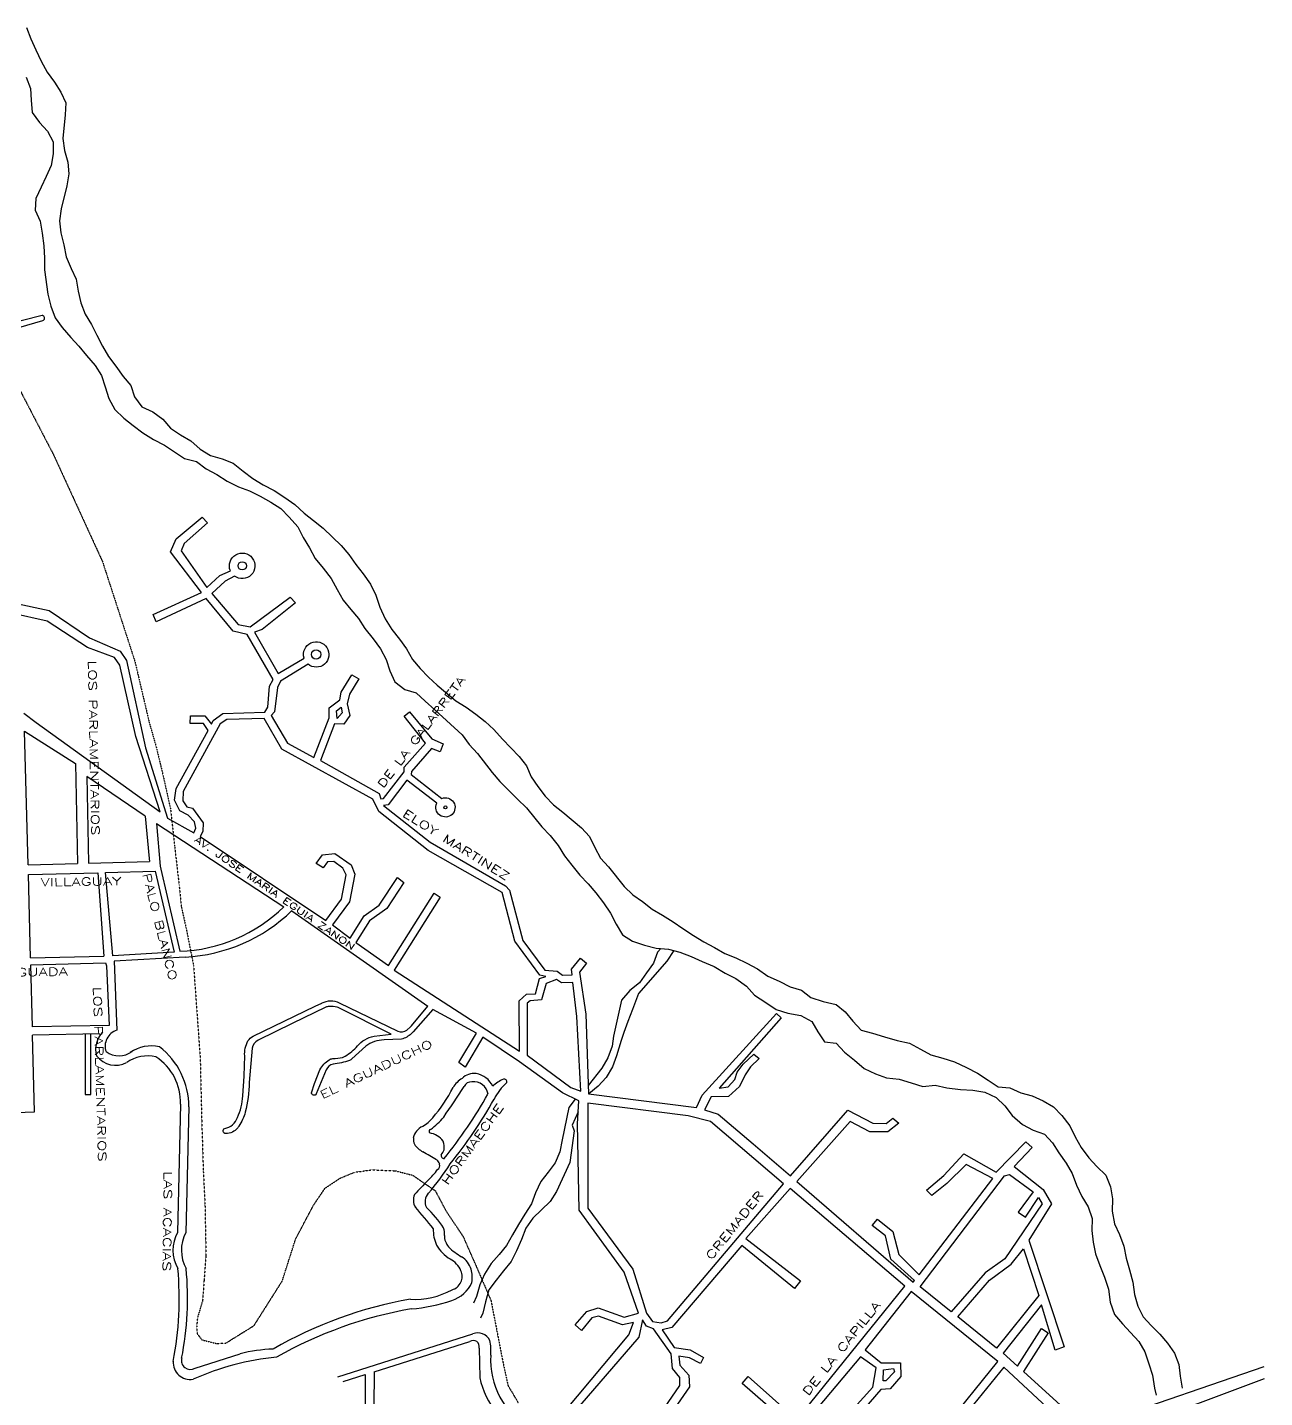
# Model space of a CAD drawing. Header units: millimetres. Extents: x 4374322 to 4409026, y 6503580 to 6534206.
# Drawn here: x 4375477 to 4377023, y 6532438 to 6534150 of the extents above; entities that cross this region are included whole.
import ezdxf

# ---------------------------------------------------------------- set-up
doc = ezdxf.new("R2010")
doc.units = ezdxf.units.MM
doc.linetypes.add('HIDDEN2', pattern=[0.1875, 0.125, -0.0625])
for name, color, linetype in [('CANAL', 252, 'Continuous'), ('LINEA CALLE', 252, 'Continuous'), ('NOMBRE CALLE', 252, 'Continuous'), ('RIO', 252, 'Continuous')]:
    doc.layers.add(name, color=color, linetype=linetype)
doc.styles.add('ROMANS', font='romans')

msp = doc.modelspace()

# ---------------------------------------------------------------- linework, layer by layer
at = {"layer": 'CANAL', "transparency": 33554687}
for p, q in [((4376268.2, 6532998.8), (4376264.1, 6532994.3)), ((4376275.7, 6532983), (4376240.5, 6532942.7)), ((4376259.1, 6532980.3), (4376250.4, 6532968.3)), ((4376264.1, 6532994.3), (4376259.1, 6532980.3)), ((4376284.3, 6532996.3), (4376275.7, 6532983)), ((4376250.4, 6532968.3), (4376241.7, 6532955.7)), ((4376229.4, 6532946.5), (4376219.1, 6532934.4)), ((4376241.7, 6532955.7), (4376229.4, 6532946.5)), ((4376219.1, 6532934.4), (4376209.2, 6532889.3)), ((4376240.5, 6532942.7), (4376232.8, 6532922.7)), ((4376232.8, 6532922.7), (4376226.8, 6532907.7)), ((4376221.8, 6532893.7), (4376218.7, 6532884)), ((4376226.8, 6532907.7), (4376221.8, 6532893.7)), ((4376207.2, 6532876.8), (4376202.1, 6532862.3)), ((4376209.2, 6532889.3), (4376207.2, 6532876.8)), ((4376218.7, 6532884), (4376212.7, 6532864.8)), ((4376202.1, 6532862.3), (4376194.5, 6532849.3)), ((4376212.7, 6532864.8), (4376207.7, 6532850.8)), ((4376194.5, 6532849.3), (4376177.4, 6532827.8)), ((4376207.7, 6532850.8), (4376200.1, 6532837.8)), ((4376189.8, 6532826.7), (4376178.2, 6532817.2)), ((4376200.1, 6532837.8), (4376189.8, 6532826.7)), ((4376161, 6532810.7), (4376153.3, 6532800)), ((4376153.3, 6532800), (4376145.1, 6532759.6)), ((4376164.9, 6532794.7), (4376157.6, 6532778)), ((4376157.6, 6532778), (4376159.9, 6532771)), ((4376145.1, 6532759.6), (4376142.2, 6532744.7)), ((4376159.9, 6532771), (4376154.5, 6532731.6)), ((4376142.2, 6532744.7), (4376136.1, 6532731.2)), ((4376136.1, 6532731.2), (4376127.4, 6532719.2)), ((4376154.5, 6532731.6), (4376138, 6532695.1)), ((4376118.2, 6532707.6), (4376111.6, 6532693.6)), ((4376127.4, 6532719.2), (4376118.2, 6532707.6)), ((4376111.6, 6532693.6), (4376106.6, 6532679.6)), ((4376138, 6532695.1), (4376129.9, 6532682.6)), ((4376106.6, 6532679.6), (4376098.4, 6532667)), ((4376119.1, 6532672.4), (4376108.3, 6532661.8)), ((4376129.9, 6532682.6), (4376119.1, 6532672.4)), ((4376098.4, 6532667), (4376090.3, 6532654)), ((4376108.3, 6532661.8), (4376099.6, 6532649.2)), ((4376082.7, 6532640.9), (4376075.5, 6532627.9)), ((4376090.3, 6532654), (4376082.7, 6532640.9)), ((4376099.6, 6532649.2), (4376094.1, 6532635.2)), ((4376075.5, 6532627.9), (4376066.3, 6532616.3)), ((4376088, 6532621.2), (4376081.4, 6532607.7)), ((4376094.1, 6532635.2), (4376088, 6532621.2)), ((4376056.1, 6532605.2), (4376048, 6532592.1)), ((4376066.3, 6532616.3), (4376056.1, 6532605.2)), ((4376081.4, 6532607.7), (4376071.7, 6532596.1)), ((4376048, 6532592.1), (4376041.9, 6532578.6)), ((4376071.7, 6532596.1), (4376062.5, 6532584.5)), ((4376041.9, 6532578.6), (4376037.9, 6532564.2)), ((4376053.3, 6532572.4), (4376049.3, 6532557.5)), ((4376062.5, 6532584.5), (4376053.3, 6532572.4)), ((4376037.9, 6532564.2), (4376034, 6532555.5)), ((4376049.3, 6532557.5), (4376045.8, 6532543.1)), ((4376045.8, 6532543.1), (4376043.1, 6532536.9))]:
    msp.add_line(p, q, dxfattribs=at)
at = {"layer": 'CANAL', "linetype": 'HIDDEN2', "ltscale": 0.2, "transparency": 33554687}
msp.add_lwpolyline([(4375394.7, 6533836.4), (4375510.2, 6533614.1), (4375570.5, 6533482.5), (4375611.2, 6533357.1), (4375629, 6533281.2), (4375637.3, 6533252.3), (4375646, 6533216.3), (4375655.6, 6533173.2), (4375660.7, 6533127), (4375666.3, 6533078.4), (4375669.1, 6533051.2), (4375675.7, 6533021.3), (4375684.4, 6532977.4), (4375692.7, 6532862.1), (4375694.6, 6532783.5), (4375696.6, 6532720), (4375698.7, 6532677.7), (4375699.9, 6532615.4), (4375697.5, 6532584.2), (4375695.7, 6532559), (4375689.3, 6532537.3), (4375688.3, 6532526.8), (4375689, 6532517.4), (4375694.9, 6532509.8), (4375712.7, 6532505.4), (4375724.6, 6532505.7), (4375760, 6532527.7), (4375795.2, 6532583.3), (4375812, 6532635.9), (4375834.4, 6532678.2), (4375848.7, 6532699.3), (4375867.4, 6532711.8), (4375885.4, 6532719.2), (4375907.2, 6532722.3), (4375936.5, 6532721.1), (4375958.2, 6532715.5), (4375986.3, 6532696.2), (4375999.9, 6532670.7), (4376021.1, 6532639), (4376035.4, 6532606.7), (4376056, 6532558.8), (4376071, 6532481.6), (4376077.3, 6532452.6), (4376089.8, 6532431.5)], dxfattribs=at)
at = {"layer": 'LINEA CALLE', "transparency": 33554687}
for p, q in [((4375551, 6533213.6), (4375553.1, 6533105.4)), ((4375480.8, 6532987), (4375478, 6533091.4)), ((4375564.9, 6533093.5), (4375572.5, 6532989.2)), ((4375574.3, 6533093.7), (4375636.6, 6533095.2)), ((4375583.7, 6532989.8), (4375574.3, 6533093.7)), ((4375574.3, 6533093.7), (4375574.3, 6533093.7)), ((4375636.6, 6533095.2), (4375660.1, 6532994.4)), ((4375643.5, 6533098.1), (4375667.2, 6532995.3)), ((4375574.6, 6532980.7), (4375575.5, 6532977)), ((4375660.1, 6532994.4), (4375583.7, 6532989.8)), ((4375674, 6532988.1), (4375585.1, 6532983.1)), ((4375585.1, 6532983.1), (4375588.5, 6532896.6)), ((4375483.1, 6532900.8), (4375481, 6532978.2)), ((4375575.5, 6532977), (4375578.8, 6532902.7)), ((4375578.8, 6532902.7), (4375483.1, 6532900.8)), ((4375566.8, 6532892.1), (4375483.3, 6532890.5)), ((4375485.8, 6532794.7), (4375483.3, 6532890.5)), ((4375215.8, 6532785.8), (4375485.8, 6532794.7)), ((4375485.6, 6532805.4), (4375485.6, 6532805.4)), ((4376823.4, 6532408.1), (4377022, 6532476.7)), ((4376832.5, 6532390.7), (4377022.5, 6532461.4))]:
    msp.add_line(p, q, dxfattribs=at)
at = {"layer": 'LINEA CALLE', "linetype": 'Continuous', "transparency": 33554687}
msp.add_lwpolyline([(4375449, 6533769.6), (4375496.1, 6533783.4, 0.667943), (4375496.6, 6533789.2, 0.079441), (4375495.2, 6533789.6), (4375447.7, 6533777.5)], format="xyb", dxfattribs=at)
at = {"layer": 'LINEA CALLE', "transparency": 33554687}
for points in [[(4375459.4, 6533430.5), (4375504.2, 6533420.9), (4375554.5, 6533386.8), (4375592.9, 6533370.2), (4375600.5, 6533358.5), (4375624.2, 6533249.3), (4375652, 6533161.5), (4375684.7, 6533143.3), (4375687.3, 6533149.3), (4375685.5, 6533157.1), (4375677.7, 6533165.5), (4375667.4, 6533170.6), (4375660.8, 6533183.9), (4375662.6, 6533198.8), (4375702.8, 6533271.1), (4375696.8, 6533280), (4375680.2, 6533280), (4375680.6, 6533289.6), (4375698.7, 6533289.6), (4375707, 6533279.1), (4375708.8, 6533283.7), (4375721.1, 6533292.4), (4375773.5, 6533293.9), (4375777.4, 6533300.1), (4375779.1, 6533326.4), (4375784, 6533334.7), (4375751.4, 6533391.2), (4375734, 6533395.4), (4375700, 6533436), (4375637.7, 6533406.9), (4375634, 6533416.2), (4375694.4, 6533443.6), (4375655.7, 6533494.5), (4375662.5, 6533510.7), (4375695.1, 6533537.8), (4375702, 6533530.5), (4375672.6, 6533504.6), (4375668.9, 6533495.8), (4375700.9, 6533449.7), (4375717.1, 6533464.6), (4375730.4, 6533470.7, -7.533156), (4375735.5, 6533464.1), (4375723.8, 6533457.6), (4375707.2, 6533442.3), (4375740.3, 6533403.5), (4375755.2, 6533400.5), (4375805.2, 6533437.7), (4375811.6, 6533430.5), (4375770.3, 6533397.4), (4375760.4, 6533394.1), (4375790.2, 6533342.4), (4375822.5, 6533361.7, -6.859564), (4375827.4, 6533354.1), (4375793.2, 6533332.6), (4375789.1, 6533324.8), (4375785.4, 6533294.5), (4375781.4, 6533289.7), (4375801.8, 6533255.3), (4375834.5, 6533237.4), (4375854, 6533286.8), (4375853.8, 6533299.3), (4375867.2, 6533309.5), (4375869, 6533319.2), (4375882.1, 6533340.9), (4375890.8, 6533335.9), (4375879.3, 6533316.4), (4375876.2, 6533304.6), (4375879.5, 6533289.7), (4375872.3, 6533279.2), (4375860.5, 6533279.4), (4375843, 6533233.7), (4375916.1, 6533192.3), (4375918.5, 6533185.7), (4375921.7, 6533186.3), (4375947.6, 6533219.5), (4375947.7, 6533225.2), (4375974, 6533255.4), (4375947.7, 6533288.9), (4375954.3, 6533294.6), (4375982.2, 6533260.7), (4375996.4, 6533254.5), (4375992.4, 6533244.7), (4375981.8, 6533248.8), (4375956.5, 6533220.1), (4375956.4, 6533216.3), (4375994.6, 6533186.3, -5.308553), (4375988.2, 6533180.3), (4375950.8, 6533209.2), (4375927.6, 6533178.4), (4375921.8, 6533177.3), (4375980, 6533131.5), (4376074.3, 6533077.2), (4376079.1, 6533071.7), (4376095.7, 6533008.8), (4376123.4, 6532971.7), (4376138.8, 6532970.4), (4376145.4, 6532965.4), (4376157.3, 6532965.9), (4376156.8, 6532973.1), (4376168, 6532986.7), (4376175.4, 6532980.6), (4376166.8, 6532969.3), (4376174.3, 6532916.6), (4376177.8, 6532817.3), (4376312.9, 6532800.2), (4376319.8, 6532815.5), (4376412.7, 6532917.7), (4376418.7, 6532912.1), (4376341, 6532824.4), (4376352.5, 6532825.8), (4376360.7, 6532835.2), (4376363.7, 6532844.4), (4376371.1, 6532854.2), (4376384.2, 6532866.9), (4376391.1, 6532861.4), (4376380.1, 6532851), (4376373.6, 6532840.8), (4376366.4, 6532826.5), (4376352.9, 6532814), (4376331, 6532813.6), (4376322.6, 6532797.4), (4376339.9, 6532791.8), (4376383.5, 6532754.6), (4376430.1, 6532714.9), (4376502, 6532797), (4376533, 6532780.4), (4376549.6, 6532780.3), (4376558.2, 6532786.6), (4376565.4, 6532780.7), (4376551.9, 6532769.8), (4376529.4, 6532769.6), (4376504.8, 6532782.6), (4376438, 6532707.7), (4376583.5, 6532581.9), (4376585.2, 6532583.8), (4376555.7, 6532610.6), (4376549, 6532639.9), (4376532.2, 6532652.9), (4376538.9, 6532660.8), (4376558.1, 6532645.1), (4376565.4, 6532616.3), (4376590.8, 6532591.2), (4376683, 6532711.5), (4376649.5, 6532728.9), (4376625.7, 6532705), (4376606.9, 6532690), (4376600.3, 6532697), (4376621.7, 6532715.2), (4376646.8, 6532742.4), (4376687.1, 6532719.3), (4376724.1, 6532757.2), (4376732.3, 6532750.3), (4376709.6, 6532726.6), (4376746, 6532697.8), (4376756.2, 6532679.6), (4376728, 6532634.2), (4376772.2, 6532501.1), (4376760.9, 6532497.1), (4376744, 6532553.5), (4376695.9, 6532493.3), (4376714, 6532477.1), (4376743.9, 6532524.1), (4376752.3, 6532518.4), (4376721.2, 6532470.1), (4376772.2, 6532424.1)], [(4375807.2, 6533046), (4375977.1, 6532926.6, -0.060209), (4375977.1, 6532926.6)], [(4375983.4, 6532922.4), (4375958.7, 6532894.5, -0.098863), (4375947.7, 6532886.6, -0.093067), (4375944.2, 6532885.7), (4375922.5, 6532884.5, -0.004308), (4375922.4, 6532884.5, 0.164437), (4375899.5, 6532876.8), (4375882.3, 6532861, -0.09694), (4375879.1, 6532859, -0.067412), (4375858.8, 6532854.3, 0.244869), (4375850.2, 6532847), (4375837.7, 6532817, -0.796876), (4375831.8, 6532818.6), (4375835.5, 6532830.3), (4375842.2, 6532847.3, -0.133756), (4375854, 6532859.8, -0.117427), (4375858.4, 6532861.2, 0.026662), (4375870.5, 6532862.8, 0.096192), (4375874, 6532864.2, 0.065362), (4375889.2, 6532877, -0.171399), (4375909.9, 6532889.2), (4375931.2, 6532891.6), (4375866.1, 6532924.5, 0.060118), (4375863.8, 6532925.3, 0.068111), (4375853.4, 6532926.3, 0.10252), (4375849.5, 6532925.3), (4375807.6, 6532904.9), (4375765.1, 6532884.1, 0.228702), (4375757.6, 6532874.2), (4375753.9, 6532831.4, -0.053222), (4375749, 6532794.3, -0.070961), (4375741.1, 6532776.7, 0.015349), (4375740.8, 6532776.2, -0.047842), (4375739.7, 6532774.6, -0.222052), (4375724.6, 6532767.5, -0.82539), (4375723.4, 6532774.1, 0.279896), (4375739.3, 6532787.6, 0.10016), (4375745.9, 6532814.6), (4375747.6, 6532839.2, 0.017591), (4375747.6, 6532839.9), (4375748.3, 6532864.6, -0.1331), (4375752.3, 6532883.4, -0.088729), (4375758.8, 6532889.2), (4375836.5, 6532926.9), (4375844.5, 6532930.4, 0.016713), (4375845.1, 6532930.7, -0.23902), (4375866.3, 6532931.1), (4375939.8, 6532895.5, 0.298444), (4375950.7, 6532896.9), (4375955.6, 6532901.1, 0.040895), (4375956.7, 6532902.2), (4375977.1, 6532926.6)], [(4376149.2, 6532421.4), (4376228.3, 6532516.3), (4376234, 6532531.5), (4376220.2, 6532528.5), (4376190.5, 6532539.4), (4376181.8, 6532537.5), (4376169.3, 6532521.5), (4376161.3, 6532528.6), (4376175.6, 6532545.4), (4376190.1, 6532550), (4376222.6, 6532538.3), (4376240.4, 6532543.2), (4376222.5, 6532594.6), (4376166.1, 6532672), (4376164, 6532779.9), (4376165.8, 6532808.4), (4376145.2, 6532818.3), (4376145.2, 6532818.3), (4376091.6, 6532857.2), (4376045.9, 6532888.1), (4376023.7, 6532850.5), (4376015.7, 6532856.4), (4376037.9, 6532892.9), (4375983.4, 6532922.4, 2.839545), (4375983.4, 6532922.4)]]:
    msp.add_lwpolyline(points, format="xyb", dxfattribs=at)
for points in [[(4375472.2, 6533292.9), (4375487.8, 6533281.3), (4375642.6, 6533169.7), (4375612.3, 6533263.7), (4375592.4, 6533352.8), (4375585.5, 6533362.3), (4375551.9, 6533374.8), (4375501.7, 6533407.9), (4375457.1, 6533417.6)], [(4375863.8, 6533286.2), (4375863.1, 6533295.8), (4375868.8, 6533300.1), (4375870, 6533293.1), (4375863.8, 6533286.2)], [(4375477.7, 6533103.3), (4375473.3, 6533270.3), (4375536.9, 6533230.1), (4375539.4, 6533105)], [(4375624, 6533164.3), (4375551, 6533213.6)], [(4375624, 6533164.3), (4375628.9, 6533111.1), (4375629.5, 6533107.6)], [(4375638.1, 6533154.8), (4375642.9, 6533101.6), (4375643.5, 6533098.1)], [(4375638.1, 6533154.8), (4375797, 6533050.9)], [(4375477.7, 6533103.3), (4375539.4, 6533105)], [(4375553.1, 6533105.4), (4375629.5, 6533107.6)], [(4375478, 6533091.4), (4375564.9, 6533093.5)], [(4375480.8, 6532987), (4375572.5, 6532989.2)], [(4375481, 6532978.2), (4375574.6, 6532980.7)], [(4376101.3, 6532865.4), (4376155.6, 6532825.3), (4376168.2, 6532820.7), (4376163.4, 6532914), (4376158.1, 6532956.1), (4376143.9, 6532955.8), (4376138, 6532959.9), (4376124.8, 6532955.1), (4376119.1, 6532934.7), (4376104.9, 6532933.5), (4376101.4, 6532930.4), (4376101.3, 6532865.4)], [(4375668.1, 6532804.2), (4375664.4, 6532644.1)], [(4375678.5, 6532800.8), (4375674.8, 6532643.8)], [(4376592.3, 6532576.1), (4376697.4, 6532714.7), (4376703.8, 6532716.3), (4376733.5, 6532694.7), (4376714.8, 6532669.4), (4376723.7, 6532663.1), (4376739.9, 6532687.8), (4376744.5, 6532679.7), (4376697.9, 6532611.2), (4376673.5, 6532593.4), (4376631, 6532544.7), (4376592.3, 6532576.1)], [(4376431.6, 6532401.4), (4376370, 6532455.5), (4376377.5, 6532464.2), (4376438.3, 6532410.1), (4376572.9, 6532577.1), (4376429.8, 6532698.8), (4376374.4, 6532636.4), (4376442.7, 6532583.5), (4376435.1, 6532574.2), (4376369.4, 6532627.8), (4376281.8, 6532525.1), (4376270, 6532522.2), (4376284.9, 6532500.1), (4376305, 6532497.4), (4376321.5, 6532487.8), (4376317.8, 6532480.4), (4376303.9, 6532487.2), (4376290.9, 6532489.3), (4376291.9, 6532478.1), (4376303.1, 6532465.9), (4376304, 6532451.3), (4376263.6, 6532392.9)], [(4376639.2, 6532538.5), (4376679, 6532584.3), (4376706, 6532604.2), (4376721.1, 6532623.5), (4376740.6, 6532565.4), (4376687.4, 6532499.3), (4376639.2, 6532538.5)], [(4376553.3, 6532314.7), (4376689.2, 6532482.9), (4376581, 6532570.1), (4376523.6, 6532497.4), (4376543.4, 6532481.1), (4376567.5, 6532481.1), (4376567.9, 6532464), (4376554.6, 6532448.6), (4376543.1, 6532447.9), (4376477, 6532371.2)], [(4376252.9, 6532395.8), (4376292, 6532452.7), (4376292.1, 6532463), (4376282.9, 6532474.2), (4376281.2, 6532492.2), (4376259.2, 6532523.4), (4376250.4, 6532527), (4376245.5, 6532535), (4376240.8, 6532513.2), (4376159.1, 6532418.5)], [(4375864.5, 6532463.7), (4376033.3, 6532517.3)], [(4375909.9, 6532470), (4376029.4, 6532507.8)], [(4375686.3, 6532474.5), (4375742.8, 6532492.5)], [(4376041.1, 6532499.5), (4376041.9, 6532462.6)], [(4376455.6, 6532365), (4376533.2, 6532450.6), (4376537.2, 6532474.9), (4376517.7, 6532488.5), (4376411.7, 6532362.7)], [(4375871.2, 6532457.7), (4375898.9, 6532466.5)], [(4375898.9, 6532466.5), (4375899.4, 6532391.1)], [(4375909.9, 6532470), (4375909.2, 6532382.6)], [(4376545.9, 6532458.6), (4376546.3, 6532472.3), (4376558.9, 6532473.9), (4376560.1, 6532470), (4376549.5, 6532458.6), (4376545.9, 6532458.6)], [(4376750.9, 6532425.5), (4376696.6, 6532475.8), (4376561.5, 6532309.2)]]:
    msp.add_lwpolyline(points, dxfattribs=at)
for points in [[(4375849.6, 6533033.9), (4375869.1, 6533060.6), (4375875.1, 6533090.9), (4375871.1, 6533099.1), (4375859.5, 6533107.3), (4375851.8, 6533107), (4375846.2, 6533099.6), (4375837.8, 6533105), (4375845.7, 6533115.9), (4375861, 6533117.5), (4375881.4, 6533103.5), (4375885.7, 6533091.6), (4375879.2, 6533057), (4375857.8, 6533028.4), (4375880.1, 6533011.8), (4375897.4, 6533039.7), (4375916.2, 6533053), (4375939.1, 6533087.3), (4375947, 6533081.4), (4375925.8, 6533048.9), (4375904.1, 6533033.3), (4375887.1, 6533006.4), (4375927.8, 6532977.7), (4375984.9, 6533067.8), (4375992.6, 6533062.8), (4375934.9, 6532971.9), (4376091.6, 6532870.7), (4376091.3, 6532933.4), (4376100.3, 6532941.8), (4376111.6, 6532942), (4376116.5, 6532961.3), (4376124.7, 6532963.8), (4376117, 6532965.3), (4376085.7, 6533008.1), (4376069.8, 6533068.7), (4375977.7, 6533121.4), (4375915.8, 6533169.9), (4375908.3, 6533185.5), (4375794.8, 6533247.8), (4375772.8, 6533286), (4375725.8, 6533284.7), (4375717.7, 6533279.3), (4375671.6, 6533194.8), (4375671.2, 6533183.2), (4375676, 6533175.9), (4375683.1, 6533174), (4375696.5, 6533155.6), (4375695.8, 6533145.1), (4375692.7, 6533138.7)], [(4376177.2, 6532805.5), (4376177.2, 6532674.5), (4376233.4, 6532598.3), (4376250.2, 6532543.2), (4376257.8, 6532532.9), (4376268.5, 6532531.3), (4376276.4, 6532533.5), (4376421.5, 6532704.9), (4376330.4, 6532782.6), (4376302.4, 6532789.6)]]:
    msp.add_lwpolyline(points, close=True, dxfattribs=at)
at = {"layer": 'LINEA CALLE', "linetype": 'Continuous', "transparency": 33554687}
msp.add_lwpolyline([(4375548.9, 6532891.7), (4375548.9, 6532816.4), (4375555.9, 6532816.4), (4375555.9, 6532891.9)], dxfattribs=at)
at = {"layer": 'LINEA CALLE', "transparency": 33554687}
for centre, radius in [((4375745.2, 6533476.9), 5.16), ((4375837.5, 6533366.2), 5.83), ((4375999.1, 6533175.1), 1.87)]:
    msp.add_circle(centre, radius, dxfattribs=at)
for centre, radius, start, end in [((4375661, 6533189), 193.8, 271.8351, 314.5672), ((4375663.7, 6533194), 206.1, 272.8483, 314.1258), ((4375592.9, 6532872.9), 30.8, 135.7053, 195.1906), ((4375594.6, 6532876.8), 20.7, 107.115, 199.3732), ((4375631.6, 6532831), 46, 77.1669, 124.7884), ((4375586.9, 6532882.6), 29.7, 216.929, 297.9534), ((4375591.1, 6532891.3), 26.7, 233.1966, 308.1486), ((4375627.1, 6532818.6), 46, 77.1669, 124.7884), ((4375599.3, 6532806.1), 68.9, 358.4484, 56.4925), ((4375584.9, 6532801.6), 93.6, 359.5104, 52.5388), ((4376034.8, 6532821.8), 20.9, 82.7346, 135.4577), ((4376032.7, 6532814.8), 28.1, 24.7813, 80.4415), ((4375839.8, 6532910.8), 189.3, 319.2526, 333.1022), ((4373379.7, 6534571.9), 3167.3, 325.7249, 326.5539), ((4376038.9, 6532806.2), 35.8, 122.1424, 147.8874), ((4376031.4, 6532822.7), 9.51, 85.0837, 158.6497), ((4376034.1, 6532813.9), 18.5, 9.6092, 95.8444), ((4376092.2, 6532790.9), 49.3, 114.8266, 133.6215), ((4376119, 6532781.7), 65.7, 131.0666, 154.1913), ((4376072.1, 6532829.9), 5.78, 58.4088, 95.7939), ((4376069.9, 6532831.9), 6.03, 353.695, 28.8627), ((4375531.2, 6533111.4), 598.5, 321.1794, 330.5322), ((4375538.8, 6533104.8), 598.5, 321.1794, 330.5322), ((4375979.5, 6532757.5), 21.1, 115.6459, 167.0398), ((4375948.2, 6532816.1), 45.4, 299.291, 320.5397), ((4375926, 6532847.7), 92.6, 306.0375, 320.0188), ((4375978.9, 6532761.6), 19.9, 177.93, 201.8757), ((4375981.3, 6532770.2), 2.75, 107.6834, 223.7686), ((4375975.5, 6532742.7), 25.9, 36.3009, 81.4098), ((4375965.2, 6532748.8), 32.5, 356.9886, 16.4472), ((4375982, 6532768.1), 25.7, 212.8904, 244.4839), ((4375540.4, 6532009.2), 852.4, 58.3139, 59.6693), ((4375997.8, 6532740.2), 4.05, 165.7234, 264.9395), ((4375976.2, 6532756.5), 23.4, 319.1743, 336.2351), ((4375926.5, 6532766.9), 76.8, 311.0514, 324.8701), ((4375731.1, 6532905.3), 325.5, 319.2815, 327.3301), ((4375982.9, 6532726.8), 9.39, 15.9935, 55.6237), ((4375985.8, 6532727.8), 6.26, 303.9653, 14.0287), ((4376475.7, 6532219), 699.1, 135.5073, 137.485), ((4375976.9, 6532684.7), 17.9, 157.9725, 210.6355), ((4375989, 6532682.4), 15.4, 137.0404, 207.5184), ((4375389.4, 6532175.7), 759.8, 38.5011, 41.1449), ((4375859.8, 6532557.1), 165.4, 34.0468, 45.623), ((4375704.8, 6532621.9), 46.1, 151.2988, 209.7509), ((4375715.3, 6532621.7), 46.1, 151.2988, 209.7509), ((4376026.5, 6532646.7), 42.6, 177.2709, 205.6809), ((4375977.3, 6532642.8), 20.7, 353.3018, 19.5424), ((4376018.1, 6532639.7), 20.3, 178.0139, 222.4854), ((4376027.2, 6532649.5), 44.5, 208.5386, 240.1993), ((4376054.4, 6532676.6), 72.1, 224.6544, 240.7493), ((4375990.8, 6532584.3), 30.1, 23.1769, 61.6046), ((4376001.9, 6532587.9), 31.1, 18.9654, 56.1483), ((4375245.5, 6532561.7), 421, 349.2169, 5.0845), ((4375287.8, 6532562.2), 389.1, 348.8272, 5.3983), ((4376002.6, 6532589.1), 17.4, 285.8469, 23.9417), ((4375992.5, 6532587.5), 40.2, 351.3832, 15.0693), ((4375959.9, 6532660.6), 100.2, 267.3394, 298.2664), ((4375995.6, 6532597.5), 40, 286.5706, 336.4944), ((4376047, 6532040.3), 528.3, 99.9986, 119.8972), ((4375938.5, 6532761.3), 213.5, 274.7781, 288.7155), ((4376048, 6532028.3), 528.3, 99.9986, 119.4621), ((4376039.5, 6532501.9), 16.6, 25.3281, 111.6672), ((4376033.8, 6532501.5), 7.59, 344.7726, 125.1032), ((4375997.7, 6532496), 58.3, 354.9745, 12.9166), ((4375680.3, 6532481.7), 21.4, 176.4822, 279.3437), ((4375680.4, 6532484), 11.2, 163.3608, 302.0865), ((4375816.7, 6532170.5), 319, 95.1332, 114.6113), ((4375788.8, 6532312.5), 185.8, 91.6022, 104.3494), ((4376154.7, 6532484.8), 99.1, 176.4836, 239.3139), ((4376143.9, 6532484.5), 104.3, 192.1396, 246.1426)]:
    msp.add_arc(centre, radius, start, end, dxfattribs=at)
at = {"layer": 'RIO', "transparency": 33554687}
for p, q in [((4375475.9, 6534149.6), (4375481.1, 6534135.5)), ((4375481.1, 6534135.5), (4375487.2, 6534121.5)), ((4375487.2, 6534121.5), (4375493.9, 6534107.5)), ((4375493.9, 6534107.5), (4375501.6, 6534093.5)), ((4375501.6, 6534093.5), (4375510.7, 6534081.1)), ((4375475.4, 6534087.3), (4375480.5, 6534073.3)), ((4375510.7, 6534081.1), (4375518.8, 6534068.7)), ((4375480.5, 6534073.3), (4375481.6, 6534058.5)), ((4375481.6, 6534058.5), (4375482.7, 6534043.3)), ((4375518.8, 6534068.7), (4375525, 6534055.2)), ((4375482.7, 6534043.3), (4375491.8, 6534030.9)), ((4375525, 6534055.2), (4375524, 6534040.3)), ((4375491.8, 6534030.9), (4375501.9, 6534020.1)), ((4375524, 6534040.3), (4375521.1, 6534010.6)), ((4375501.9, 6534020.1), (4375509.1, 6534006.6)), ((4375509.1, 6534006.6), (4375509.2, 6533991.8)), ((4375521.1, 6534010.6), (4375523.2, 6533995.9)), ((4375509.2, 6533991.8), (4375506.7, 6533976.9)), ((4375523.2, 6533995.9), (4375527.4, 6533981.3)), ((4375506.7, 6533976.9), (4375500.1, 6533963.4)), ((4375527.4, 6533981.3), (4375528.5, 6533966.6)), ((4375500.1, 6533963.4), (4375494, 6533949.9)), ((4375528.5, 6533966.6), (4375526, 6533951.7)), ((4375494, 6533949.9), (4375487.4, 6533935.9)), ((4375526, 6533951.7), (4375519, 6533922.9)), ((4375487.4, 6533935.9), (4375486.5, 6533921.1)), ((4375486.5, 6533921.1), (4375492.6, 6533907.5)), ((4375519, 6533922.9), (4375517, 6533908)), ((4375492.6, 6533907.5), (4375495.3, 6533892.3)), ((4375517, 6533908), (4375518.7, 6533892.8)), ((4375495.3, 6533892.3), (4375497.4, 6533876.6)), ((4375518.7, 6533892.8), (4375522.3, 6533878.1)), ((4375497.4, 6533876.6), (4375498, 6533861.4)), ((4375522.3, 6533878.1), (4375525.4, 6533862.9)), ((4375498, 6533861.4), (4375498.1, 6533846.6)), ((4375525.4, 6533862.9), (4375531.6, 6533848.4)), ((4375498.1, 6533846.6), (4375502.4, 6533816.1)), ((4375531.6, 6533848.4), (4375537.8, 6533834.9)), ((4375537.8, 6533834.9), (4375540.4, 6533820.2)), ((4375540.4, 6533820.2), (4375543.5, 6533805.5)), ((4375502.4, 6533816.1), (4375506, 6533801.5)), ((4375506, 6533801.5), (4375511.7, 6533786.9)), ((4375543.5, 6533805.5), (4375549.1, 6533791.5)), ((4375511.7, 6533786.9), (4375520.3, 6533774.5)), ((4375549.1, 6533791.5), (4375556.8, 6533778.5)), ((4375520.3, 6533774.5), (4375531, 6533762.2)), ((4375556.8, 6533778.5), (4375563.4, 6533765)), ((4375531, 6533762.2), (4375541.1, 6533751.4)), ((4375541.1, 6533751.4), (4375550.7, 6533739.5)), ((4375563.4, 6533765), (4375570.6, 6533751.5)), ((4375570.6, 6533751.5), (4375578.2, 6533738.6)), ((4375550.7, 6533739.5), (4375561.3, 6533727.2)), ((4375578.2, 6533738.6), (4375587.3, 6533726.2)), ((4375561.3, 6533727.2), (4375569.5, 6533714.8)), ((4375587.3, 6533726.2), (4375596.5, 6533713.3)), ((4375569.5, 6533714.8), (4375574.1, 6533700.7)), ((4375574.1, 6533700.7), (4375578.7, 6533686.1)), ((4375596.5, 6533713.3), (4375606.1, 6533702)), ((4375606.1, 6533702), (4375610.7, 6533687.9)), ((4375578.7, 6533686.1), (4375585.9, 6533672.1)), ((4375610.7, 6533687.9), (4375619.9, 6533675.5)), ((4375585.9, 6533672.1), (4375597.5, 6533661.3)), ((4375619.9, 6533675.5), (4375633.4, 6533669.4)), ((4375633.4, 6533669.4), (4375645.9, 6533660.2)), ((4375597.5, 6533661.3), (4375609.1, 6533652.1)), ((4375609.1, 6533652.1), (4375621.2, 6533642.9)), ((4375645.9, 6533660.2), (4375655.5, 6533648.9)), ((4375655.5, 6533648.9), (4375668.1, 6533640.7)), ((4375621.2, 6533642.9), (4375634.2, 6533634.7)), ((4375634.2, 6533634.7), (4375648.2, 6533627.7)), ((4375668.1, 6533640.7), (4375681.1, 6533633)), ((4375681.1, 6533633), (4375692.7, 6533622.8)), ((4375648.2, 6533627.7), (4375660.8, 6533619.5)), ((4375660.8, 6533619.5), (4375673.3, 6533610.8)), ((4375692.7, 6533622.8), (4375705.7, 6533614.6)), ((4375705.7, 6533614.6), (4375720.2, 6533610.6)), ((4375673.3, 6533610.8), (4375688.2, 6533607.3)), ((4375688.2, 6533607.3), (4375700.3, 6533598.1)), ((4375700.3, 6533598.1), (4375713.3, 6533591)), ((4375720.2, 6533610.6), (4375734.1, 6533605.1)), ((4375734.1, 6533605.1), (4375746.2, 6533595.3)), ((4375713.3, 6533591), (4375726.3, 6533582.8)), ((4375726.3, 6533582.8), (4375740.4, 6533575.7)), ((4375746.2, 6533595.3), (4375758.3, 6533586.1)), ((4375758.3, 6533586.1), (4375771.3, 6533578)), ((4375740.4, 6533575.7), (4375754.3, 6533570.7)), ((4375754.3, 6533570.7), (4375767.8, 6533564.1)), ((4375767.8, 6533564.1), (4375780.8, 6533556.4)), ((4375771.3, 6533578), (4375785.3, 6533570.9)), ((4375785.3, 6533570.9), (4375798.4, 6533562.2)), ((4375798.4, 6533562.2), (4375811, 6533553.5)), ((4375780.8, 6533556.4), (4375793.4, 6533548.3)), ((4375793.4, 6533548.3), (4375804, 6533537.5)), ((4375811, 6533553.5), (4375822.6, 6533542.8)), ((4375804, 6533537.5), (4375814.6, 6533525.6)), ((4375822.6, 6533542.8), (4375834.1, 6533533.6)), ((4375834.1, 6533533.6), (4375846.2, 6533523.8)), ((4375814.6, 6533525.6), (4375821.2, 6533512.1)), ((4375821.2, 6533512.1), (4375829.4, 6533499.2)), ((4375846.2, 6533523.8), (4375857.9, 6533512.6)), ((4375857.9, 6533512.6), (4375869, 6533502.3)), ((4375829.4, 6533499.2), (4375836.5, 6533486.2)), ((4375869, 6533502.3), (4375878.6, 6533491)), ((4375836.5, 6533486.2), (4375846.2, 6533473.9)), ((4375878.6, 6533491), (4375887.2, 6533478.5)), ((4375887.2, 6533478.5), (4375896.3, 6533466.7)), ((4375846.2, 6533473.9), (4375856.3, 6533461)), ((4375856.3, 6533461), (4375864, 6533447.5)), ((4375896.3, 6533466.7), (4375905.5, 6533453.8)), ((4375864, 6533447.5), (4375871.2, 6533434.1)), ((4375905.5, 6533453.8), (4375912.1, 6533440.3)), ((4375871.2, 6533434.1), (4375880.8, 6533422.2)), ((4375912.1, 6533440.3), (4375917.3, 6533425.2)), ((4375917.3, 6533425.2), (4375924, 6533410.7)), ((4375880.8, 6533422.2), (4375890.4, 6533410.9)), ((4375890.4, 6533410.9), (4375898.5, 6533398.4)), ((4375924, 6533410.7), (4375932.1, 6533397.2)), ((4375898.5, 6533398.4), (4375908.7, 6533385.6)), ((4375932.1, 6533397.2), (4375941.8, 6533385.4)), ((4375908.7, 6533385.6), (4375917.8, 6533373.2)), ((4375917.8, 6533373.2), (4375925, 6533359.7)), ((4375941.8, 6533385.4), (4375950.4, 6533373)), ((4375925, 6533359.7), (4375929.6, 6533345.6)), ((4375950.4, 6533373), (4375958, 6533360)), ((4375958, 6533360), (4375967.7, 6533348.7)), ((4375929.6, 6533345.6), (4375935.7, 6533332.1)), ((4375967.7, 6533348.7), (4375977.8, 6533337.8)), ((4375935.7, 6533332.1), (4375948.3, 6533322.4)), ((4375948.3, 6533322.4), (4375962.7, 6533318.4)), ((4375977.8, 6533337.8), (4375988.8, 6533327.6)), ((4375988.8, 6533327.6), (4376012, 6533308.1)), ((4375962.7, 6533318.4), (4375973.9, 6533307.6)), ((4375973.9, 6533307.6), (4375986, 6533296.9)), ((4376012, 6533308.1), (4376025, 6533300.4)), ((4375986, 6533296.9), (4376019.8, 6533265.6)), ((4376025, 6533300.4), (4376037.1, 6533291.7)), ((4376037.1, 6533291.7), (4376048.6, 6533282.5)), ((4376048.6, 6533282.5), (4376059.7, 6533272.3)), ((4376059.7, 6533272.3), (4376070.4, 6533260.4)), ((4376019.8, 6533265.6), (4376028.9, 6533253.7)), ((4376028.9, 6533253.7), (4376039, 6533242.4)), ((4376070.4, 6533260.4), (4376081, 6533249.6)), ((4376039, 6533242.4), (4376057.3, 6533218.6)), ((4376081, 6533249.6), (4376091.1, 6533238.8)), ((4376091.1, 6533238.8), (4376100.2, 6533226.9)), ((4376100.2, 6533226.9), (4376106.3, 6533213.4)), ((4376057.3, 6533218.6), (4376066.9, 6533207.3)), ((4376066.9, 6533207.3), (4376078.5, 6533196)), ((4376106.3, 6533213.4), (4376114.5, 6533201)), ((4376078.5, 6533196), (4376089.1, 6533185.2)), ((4376089.1, 6533185.2), (4376100.2, 6533174.4)), ((4376114.5, 6533201), (4376123.6, 6533189.1)), ((4376123.6, 6533189.1), (4376134.2, 6533178.3)), ((4376100.2, 6533174.4), (4376119.5, 6533150.7)), ((4376134.2, 6533178.3), (4376145.7, 6533169.1)), ((4376145.7, 6533169.1), (4376168.9, 6533149.6)), ((4376119.5, 6533150.7), (4376130.1, 6533139.9)), ((4376130.1, 6533139.9), (4376139.8, 6533127.6)), ((4376168.9, 6533149.6), (4376179, 6533138.8)), ((4376179, 6533138.8), (4376185.7, 6533124.8)), ((4376139.8, 6533127.6), (4376147.9, 6533114.6)), ((4376185.7, 6533124.8), (4376192.8, 6533111.8)), ((4376147.9, 6533114.6), (4376157, 6533102.7)), ((4376157, 6533102.7), (4376167.2, 6533090.4)), ((4376192.8, 6533111.8), (4376202.9, 6533101)), ((4376202.9, 6533101), (4376222.2, 6533076.3)), ((4376167.2, 6533090.4), (4376177.3, 6533079.6)), ((4376177.3, 6533079.6), (4376186.9, 6533068.2)), ((4376186.9, 6533068.2), (4376196.5, 6533055.9)), ((4376222.2, 6533076.3), (4376233.3, 6533066)), ((4376233.3, 6533066), (4376245.3, 6533057.3)), ((4376196.5, 6533055.9), (4376205.2, 6533043)), ((4376245.3, 6533057.3), (4376257.4, 6533048.1)), ((4376257.4, 6533048.1), (4376270.4, 6533040.4)), ((4376205.2, 6533043), (4376212.4, 6533029)), ((4376270.4, 6533040.4), (4376283.5, 6533032.3)), ((4376283.5, 6533032.3), (4376295.5, 6533023.6)), ((4376212.4, 6533029), (4376220.5, 6533016)), ((4376220.5, 6533016), (4376233, 6533007.9)), ((4376295.5, 6533023.6), (4376309.1, 6533014.9)), ((4376309.1, 6533014.9), (4376322.1, 6533007.3)), ((4376233, 6533007.9), (4376248, 6533002.8)), ((4376248, 6533002.8), (4376262.4, 6532999.3)), ((4376262.4, 6532999.3), (4376277.7, 6532997.9)), ((4376277.7, 6532997.9), (4376292.1, 6532994.4)), ((4376322.1, 6533007.3), (4376335.1, 6533000.2)), ((4376335.1, 6533000.2), (4376348.1, 6532992.5)), ((4376292.1, 6532994.4), (4376306.1, 6532988.8)), ((4376306.1, 6532988.8), (4376320, 6532982.7)), ((4376320, 6532982.7), (4376335, 6532976.2)), ((4376348.1, 6532992.5), (4376362.1, 6532987)), ((4376362.1, 6532987), (4376375.6, 6532980.4)), ((4376375.6, 6532980.4), (4376389.1, 6532973.2)), ((4376335, 6532976.2), (4376348.6, 6532968.1)), ((4376348.6, 6532968.1), (4376362.1, 6532961.5)), ((4376389.1, 6532973.2), (4376401.7, 6532964.1)), ((4376401.7, 6532964.1), (4376416.2, 6532958)), ((4376362.1, 6532961.5), (4376375.2, 6532951.8)), ((4376375.2, 6532951.8), (4376385.3, 6532940.5)), ((4376416.2, 6532958), (4376429.7, 6532950.9)), ((4376429.7, 6532950.9), (4376444.1, 6532946.9)), ((4376444.1, 6532946.9), (4376455.7, 6532937.6)), ((4376385.3, 6532940.5), (4376399.4, 6532931.3)), ((4376399.4, 6532931.3), (4376412.5, 6532922.7)), ((4376455.7, 6532937.6), (4376471.1, 6532932.6)), ((4376471.1, 6532932.6), (4376487.1, 6532928.7)), ((4376487.1, 6532928.7), (4376498.6, 6532919.5)), ((4376412.5, 6532922.7), (4376426.9, 6532918.1)), ((4376426.9, 6532918.1), (4376443.3, 6532915.2)), ((4376443.3, 6532915.2), (4376456.8, 6532907.6)), ((4376498.6, 6532919.5), (4376508.2, 6532908.1)), ((4376456.8, 6532907.6), (4376464.5, 6532894.7)), ((4376464.5, 6532894.7), (4376472.6, 6532882.2)), ((4376508.2, 6532908.1), (4376518.3, 6532896.8)), ((4376518.3, 6532896.8), (4376532.7, 6532892.8)), ((4376472.6, 6532882.2), (4376487.4, 6532880.3)), ((4376487.4, 6532880.3), (4376497.5, 6532869.4)), ((4376532.7, 6532892.8), (4376547.7, 6532888.3)), ((4376547.7, 6532888.3), (4376563.6, 6532883.8)), ((4376563.6, 6532883.8), (4376579, 6532880.3)), ((4376579, 6532880.3), (4376592.6, 6532873.2)), ((4376497.5, 6532869.4), (4376510.2, 6532859.2)), ((4376592.6, 6532873.2), (4376605.6, 6532866.1)), ((4376605.6, 6532866.1), (4376620.5, 6532861.6)), ((4376620.5, 6532861.6), (4376634.9, 6532857)), ((4376510.2, 6532859.2), (4376522.3, 6532849)), ((4376522.3, 6532849), (4376536.3, 6532842.4)), ((4376536.3, 6532842.4), (4376550.2, 6532837.4)), ((4376634.9, 6532857), (4376650, 6532850)), ((4376650, 6532850), (4376664, 6532842.9)), ((4376664, 6532842.9), (4376677, 6532834.2)), ((4376550.2, 6532837.4), (4376566.1, 6532835.4)), ((4376566.1, 6532835.4), (4376581, 6532830.9)), ((4376581, 6532830.9), (4376595.4, 6532826.4)), ((4376595.4, 6532826.4), (4376611.1, 6532828.1)), ((4376611.1, 6532828.1), (4376625.5, 6532824.5)), ((4376677, 6532834.2), (4376689.6, 6532826.1)), ((4376689.6, 6532826.1), (4376704.4, 6532824.6)), ((4376625.5, 6532824.5), (4376642.4, 6532822.7)), ((4376642.4, 6532822.7), (4376658.2, 6532821.8)), ((4376658.2, 6532821.8), (4376673.1, 6532819.3)), ((4376673.1, 6532819.3), (4376687.1, 6532812.7)), ((4376687.1, 6532812.7), (4376698.1, 6532802.4)), ((4376704.4, 6532824.6), (4376717.9, 6532818.5)), ((4376717.9, 6532818.5), (4376732.3, 6532814.5)), ((4376732.3, 6532814.5), (4376745.7, 6532808.4)), ((4376745.7, 6532808.4), (4376758.8, 6532800.8)), ((4376698.1, 6532802.4), (4376707.3, 6532790.1)), ((4376758.8, 6532800.8), (4376769.4, 6532790)), ((4376707.3, 6532790.1), (4376719.9, 6532778.8)), ((4376719.9, 6532778.8), (4376733.5, 6532771.7)), ((4376769.4, 6532790), (4376779, 6532777.1)), ((4376779, 6532777.1), (4376785.7, 6532763.6)), ((4376733.5, 6532771.7), (4376747.4, 6532766.7)), ((4376747.4, 6532766.7), (4376757.5, 6532755.8)), ((4376785.7, 6532763.6), (4376793.3, 6532750.1)), ((4376757.5, 6532755.8), (4376765.6, 6532743.4)), ((4376765.6, 6532743.4), (4376774.8, 6532730.5)), ((4376793.3, 6532750.1), (4376803, 6532737.2)), ((4376774.8, 6532730.5), (4376781.9, 6532717.5)), ((4376803, 6532737.2), (4376813.1, 6532726.4)), ((4376813.1, 6532726.4), (4376824.2, 6532715.7)), ((4376781.9, 6532717.5), (4376787.6, 6532703)), ((4376824.2, 6532715.7), (4376829.9, 6532701.1)), ((4376787.6, 6532703), (4376794.2, 6532689)), ((4376794.2, 6532689), (4376801.9, 6532676)), ((4376829.9, 6532701.1), (4376832.5, 6532685.9)), ((4376801.9, 6532676), (4376807, 6532661.4)), ((4376832.5, 6532685.9), (4376832.1, 6532670.6)), ((4376807, 6532661.4), (4376806.6, 6532646.6)), ((4376832.1, 6532670.6), (4376834.8, 6532654.9)), ((4376834.8, 6532654.9), (4376841.4, 6532641.4)), ((4376806.6, 6532646.6), (4376808.2, 6532631.9)), ((4376841.4, 6532641.4), (4376846.6, 6532626.8)), ((4376808.2, 6532631.9), (4376811.3, 6532617.2)), ((4376846.6, 6532626.8), (4376849.7, 6532612.1)), ((4376811.3, 6532617.2), (4376816.5, 6532602.7)), ((4376816.5, 6532602.7), (4376822.7, 6532588.1)), ((4376849.7, 6532612.1), (4376853.8, 6532597.5)), ((4376822.7, 6532588.1), (4376827.3, 6532573)), ((4376853.8, 6532597.5), (4376858, 6532581.9)), ((4376827.3, 6532573), (4376829.5, 6532556.8)), ((4376858, 6532581.9), (4376860.1, 6532566.7)), ((4376829.5, 6532556.8), (4376835.2, 6532541.7)), ((4376860.1, 6532566.7), (4376864.3, 6532552)), ((4376864.3, 6532552), (4376870.9, 6532538.5)), ((4376835.2, 6532541.7), (4376844.8, 6532529.9)), ((4376870.9, 6532538.5), (4376881, 6532527.7)), ((4376844.8, 6532529.9), (4376854.9, 6532519)), ((4376854.9, 6532519), (4376865.5, 6532507.7)), ((4376881, 6532527.7), (4376891.6, 6532516.9)), ((4376865.5, 6532507.7), (4376872.7, 6532494.8)), ((4376891.6, 6532516.9), (4376901.2, 6532505.6)), ((4376901.2, 6532505.6), (4376909.9, 6532493.2)), ((4376872.7, 6532494.8), (4376877.8, 6532479.7)), ((4376909.9, 6532493.2), (4376915.5, 6532479.1)), ((4376877.8, 6532479.7), (4376882.5, 6532465.6)), ((4376915.5, 6532479.1), (4376917.1, 6532464.4)), ((4376882.5, 6532465.6), (4376885.1, 6532449.4)), ((4376885.1, 6532449.4), (4376887.1, 6532440.6)), ((4376917.1, 6532464.4), (4376919.6, 6532449.3))]:
    msp.add_line(p, q, dxfattribs=at)

# ---------------------------------------------------------------- texts
at = {"layer": 'NOMBRE CALLE', "transparency": 33554687, "style": 'ROMANS', "width": 1.5}
for s, height, rotation, p in [('LOS PARLAMENTARIOS', 10, 271.0752, (4375552.8, 6533358.5)), ('DE LA GALARRETA', 9.638, 52.8023, (4375921.2, 6533198.3)), ('ELOY MARTINEZ', 10, 328.0601, (4375944.5, 6533164.8)), ('AV. JOSE MARIA EGUIA ZANON', 8, 325.2939, (4375684.6, 6533133.3)), ('VILLAGUAY', 10, 0.7352, (4375493.4, 6533076.6)), ('PALO BLANCO', 10, 284.1657, (4375620.6, 6533091.8)), ('DE LA AGUADA', 10, 1.0136, (4375382.8, 6532962.6)), ('LOS PARLAMENTARIOS', 10, 271.6991, (4375559.1, 6532950.8)), ('EL AGUADUCHO', 10, 25.3351, (4375845.2, 6532810.5)), ('HORMAECHE', 10, 54.2038, (4376001.7, 6532702.2)), ('LAS ACACIAS', 10, 269.2288, (4375647.5, 6532720.8)), ('CREMADER', 10, 51.2522, (4376331.3, 6532608.8)), ('DE LA CAPILLA', 10, 51.2522, (4376452.2, 6532439.2))]:
    msp.add_text(s, height=height, rotation=rotation, dxfattribs=at).set_placement(p)

doc.saveas('drawing.dxf')
